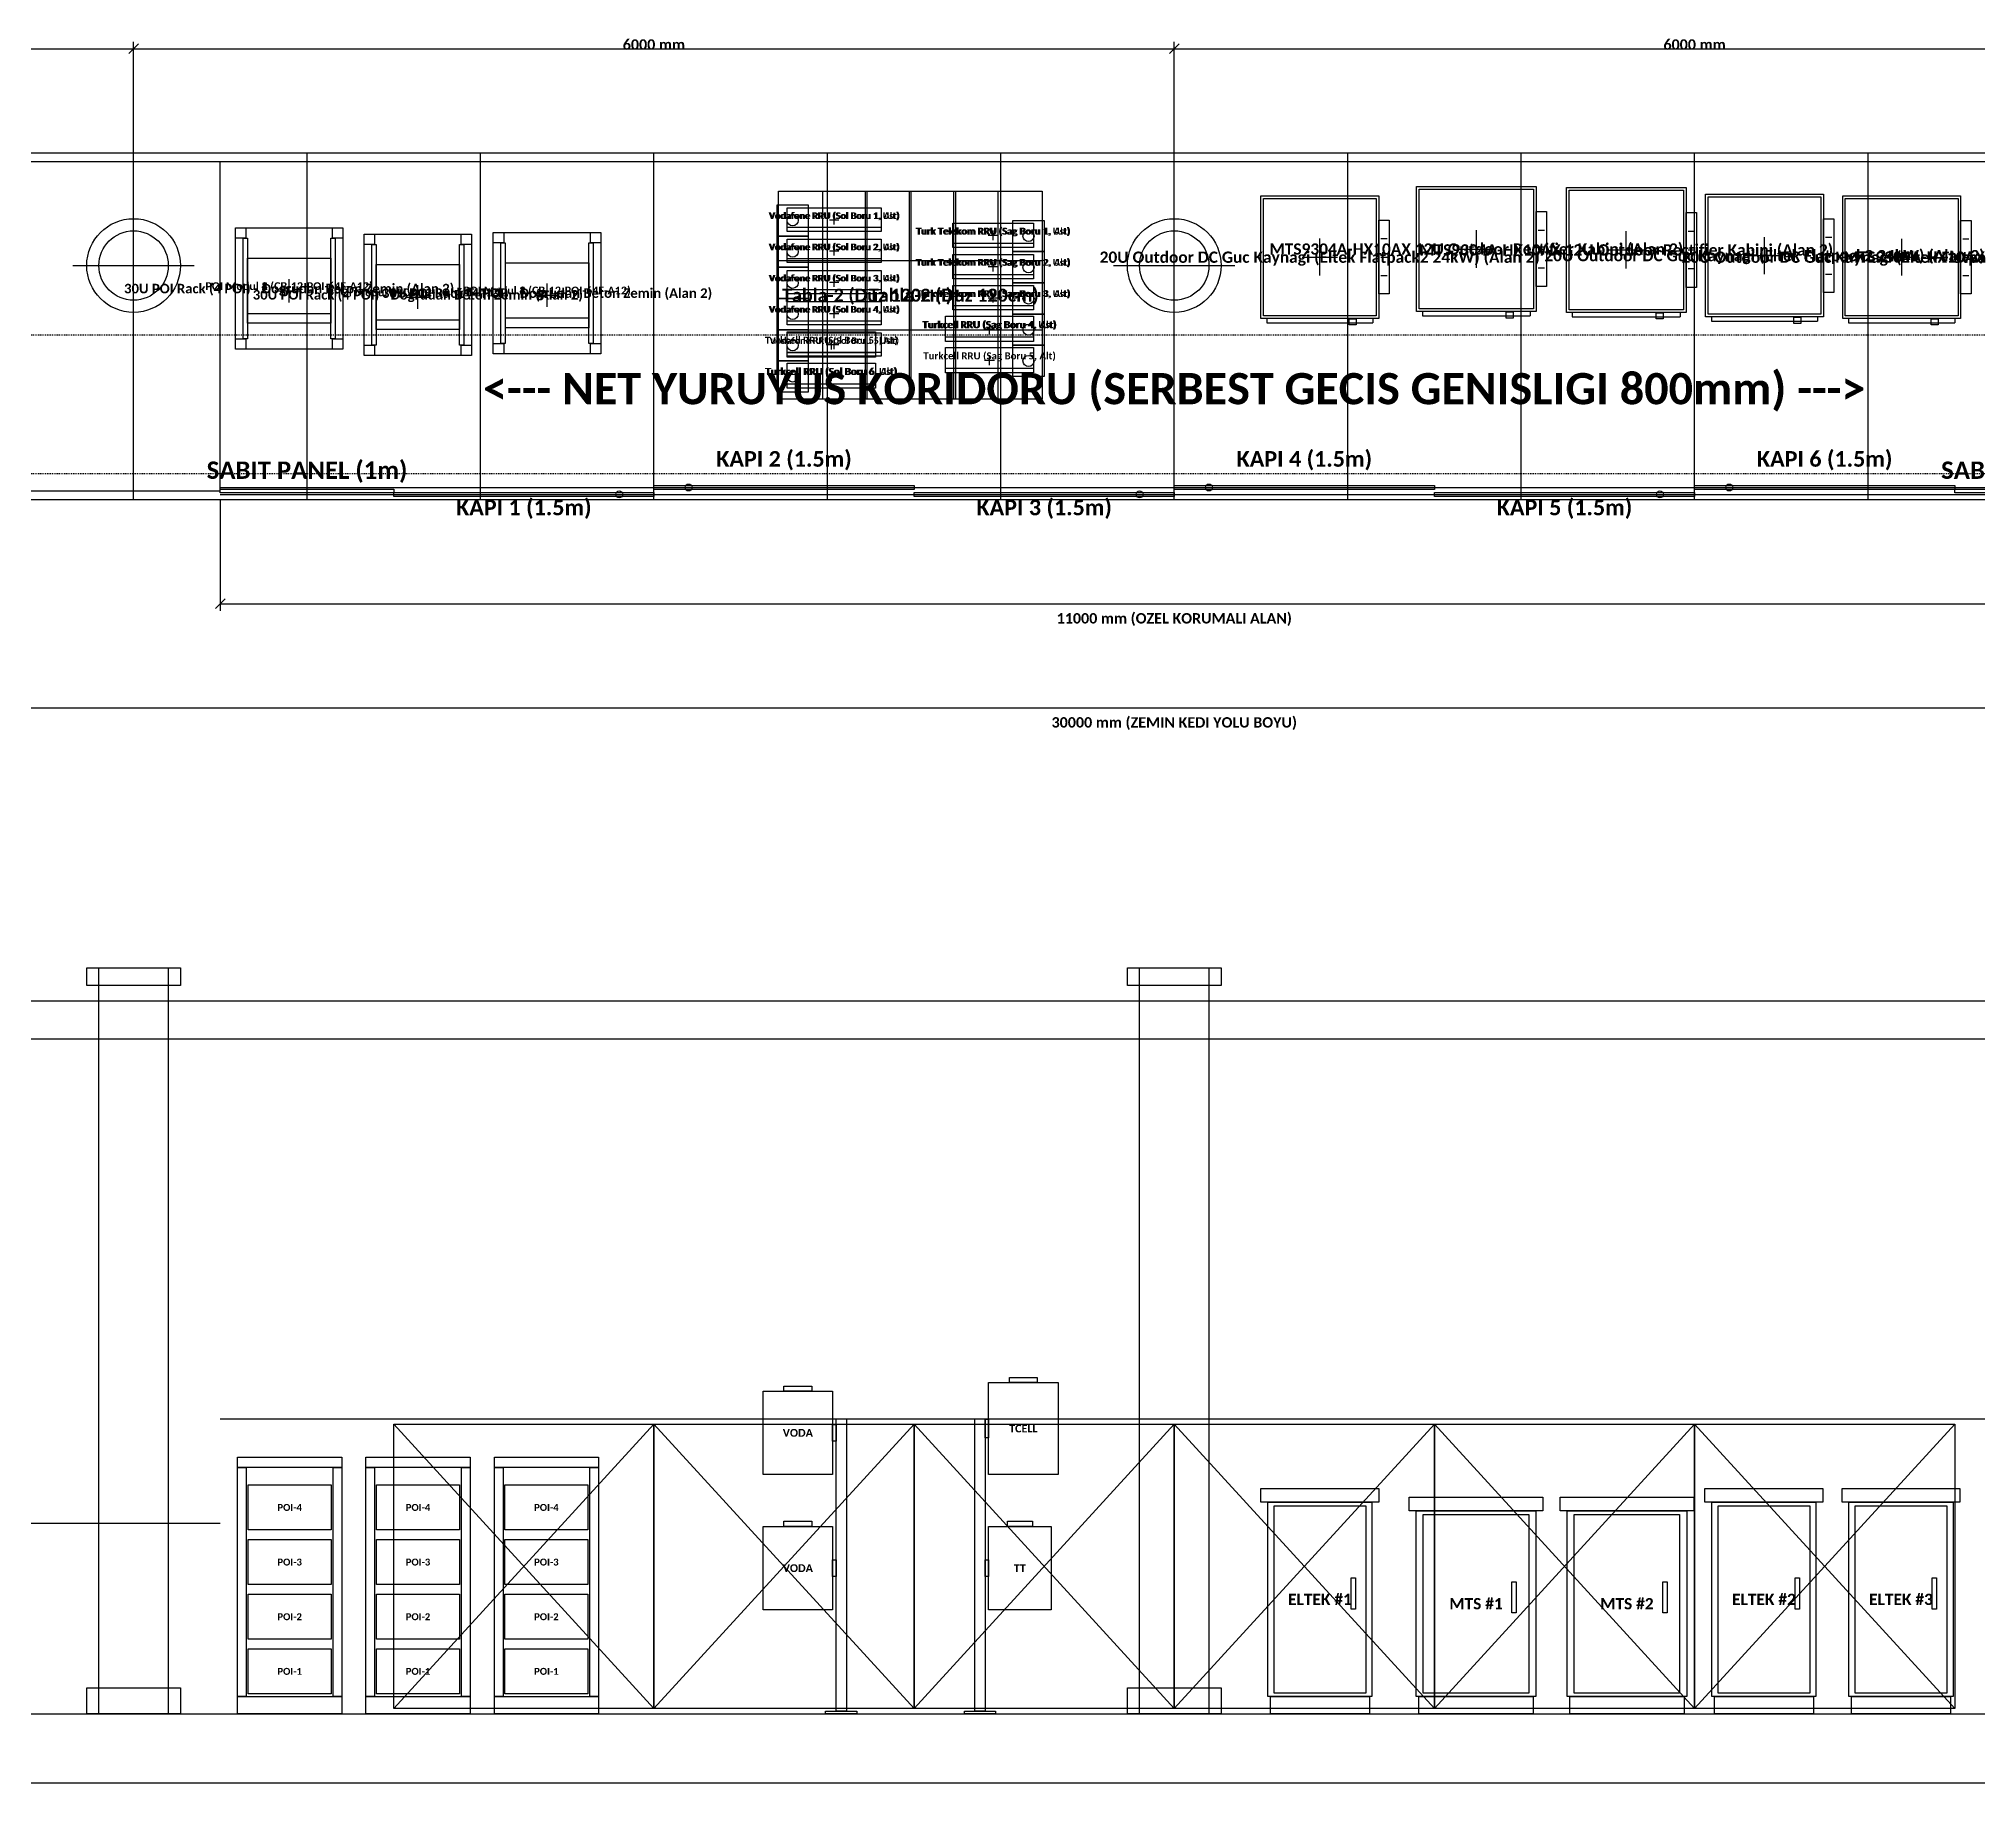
# Model space of a CAD drawing. Header units: millimetres. Extents: x -17300 to 15028, y -21450 to 26300.
# Drawn here: x -6547 to 4630, y -7400 to 2657 of the extents above; entities that cross this region are included whole.
import ezdxf
from ezdxf.enums import TextEntityAlignment as Align

# ---------------------------------------------------------------- set-up
doc = ezdxf.new("R2010")
doc.units = ezdxf.units.MM
doc.linetypes.add('DASHED', pattern=[10, 5, -5])
for name, color, linetype in [('BLOK_OZEL_PLATFORM', 140, 'CONTINUOUS'), ('EKP_POI_MODULLERI', 40, 'CONTINUOUS'), ('EKP_POI_TASIYICI_SASE', 30, 'CONTINUOUS'), ('EKP_RECTIFIER_ELTEK_20U', 3, 'CONTINUOUS'), ('EKP_RECTIFIER_MTS9304A', 94, 'CONTINUOUS'), ('EKP_TURK_TELEKOM_RRU', 4, 'CONTINUOUS'), ('EKP_TURKCELL_RRU', 5, 'CONTINUOUS'), ('EKP_VODAFONE_RRU', 1, 'CONTINUOUS'), ('KORKULUK_KAPI', 4, 'CONTINUOUS'), ('MONTAJ_BORULARI', 2, 'CONTINUOUS'), ('OLCULER', 1, 'CONTINUOUS'), ('YURUYUS_KORIDORU', 3, 'DASHED'), ('ZEMIN_PLATFORM', 8, 'CONTINUOUS')]:
    doc.layers.add(name, color=color, linetype=linetype)
doc.styles.get("Standard").update_dxf_attribs({"font": 'calibrib.ttf'})

msp = doc.modelspace()

# ---------------------------------------------------------------- linework, layer by layer
at = {"layer": 'BLOK_OZEL_PLATFORM'}
for p, q in [((-2026, 579), (-2026, 1779)), ((-1771, 579), (-1771, 1779)), ((-1526, 579), (-1526, 1779)), ((-1516, 579), (-1516, 1779)), ((-1271, 579), (-1271, 1779)), ((-1016, 579), (-1016, 1779)), ((-2281, 1379), (-1261, 1379)), ((-1781, 1379), (-761, 1379)), ((-2281, 979), (-1261, 979)), ((-1781, 979), (-761, 979))]:
    msp.add_line(p, q, dxfattribs=at)
for points in [[(-2281, 579), (-2281, 1779), (-1261, 1779), (-1261, 579)], [(-1781, 579), (-1781, 1779), (-761, 1779), (-761, 579)]]:
    msp.add_lwpolyline(points, close=True, dxfattribs=at)
at = {"layer": 'EKP_POI_MODULLERI'}
for p, q in [((-5103, 1137), (-5103, 1272)), ((-5103, 1137), (-5103, 1272)), ((-5103, 1137), (-5103, 1272)), ((-5103, 1137), (-5103, 1272)), ((-4361, 1101), (-4361, 1236)), ((-4361, 1101), (-4361, 1236)), ((-4361, 1101), (-4361, 1236)), ((-4361, 1101), (-4361, 1236)), ((-3616, 1111), (-3616, 1246)), ((-3616, 1111), (-3616, 1246)), ((-3616, 1111), (-3616, 1246)), ((-3616, 1111), (-3616, 1246)), ((-5171, 1204), (-5036, 1204)), ((-5171, 1204), (-5036, 1204)), ((-5171, 1204), (-5036, 1204)), ((-5171, 1204), (-5036, 1204)), ((-4429, 1168), (-4294, 1168)), ((-4429, 1168), (-4294, 1168)), ((-4429, 1168), (-4294, 1168)), ((-4429, 1168), (-4294, 1168)), ((-3683, 1179), (-3548, 1179)), ((-3683, 1179), (-3548, 1179)), ((-3683, 1179), (-3548, 1179)), ((-3683, 1179), (-3548, 1179)), ((-5343, 1073), (-4863, 1073)), ((-5343, 1073), (-4863, 1073)), ((-5343, 1073), (-4863, 1073)), ((-5343, 1073), (-4863, 1073)), ((-4601, 1037), (-4121, 1037)), ((-4601, 1037), (-4121, 1037)), ((-4601, 1037), (-4121, 1037)), ((-4601, 1037), (-4121, 1037)), ((-3856, 1048), (-3376, 1048)), ((-3856, 1048), (-3376, 1048)), ((-3856, 1048), (-3376, 1048)), ((-3856, 1048), (-3376, 1048))]:
    msp.add_line(p, q, dxfattribs=at)
for points in [[(-5343, 1017), (-5343, 1392), (-4863, 1392), (-4863, 1017)], [(-5343, 1017), (-5343, 1392), (-4863, 1392), (-4863, 1017)], [(-5343, 1017), (-5343, 1392), (-4863, 1392), (-4863, 1017)], [(-5343, 1017), (-5343, 1392), (-4863, 1392), (-4863, 1017)], [(-4601, 981), (-4601, 1356), (-4121, 1356), (-4121, 981)], [(-4601, 981), (-4601, 1356), (-4121, 1356), (-4121, 981)], [(-4601, 981), (-4601, 1356), (-4121, 1356), (-4121, 981)], [(-4601, 981), (-4601, 1356), (-4121, 1356), (-4121, 981)], [(-3856, 991), (-3856, 1366), (-3376, 1366), (-3376, 991)], [(-3856, 991), (-3856, 1366), (-3376, 1366), (-3376, 991)], [(-3856, 991), (-3856, 1366), (-3376, 1366), (-3376, 991)], [(-3856, 991), (-3856, 1366), (-3376, 1366), (-3376, 991)], [(-5340, -5940), (-5340, -5680), (-4860, -5680), (-4860, -5940)], [(-4600, -5940), (-4600, -5680), (-4120, -5680), (-4120, -5940)], [(-3860, -5940), (-3860, -5680), (-3380, -5680), (-3380, -5940)], [(-5340, -6255), (-5340, -5995), (-4860, -5995), (-4860, -6255)], [(-4600, -6255), (-4600, -5995), (-4120, -5995), (-4120, -6255)], [(-3860, -6255), (-3860, -5995), (-3380, -5995), (-3380, -6255)], [(-5340, -6570), (-5340, -6310), (-4860, -6310), (-4860, -6570)], [(-4600, -6570), (-4600, -6310), (-4120, -6310), (-4120, -6570)], [(-3860, -6570), (-3860, -6310), (-3380, -6310), (-3380, -6570)], [(-5340, -6885), (-5340, -6625), (-4860, -6625), (-4860, -6885)], [(-4600, -6885), (-4600, -6625), (-4120, -6625), (-4120, -6885)], [(-3860, -6885), (-3860, -6625), (-3380, -6625), (-3380, -6885)]]:
    msp.add_lwpolyline(points, close=True, dxfattribs=at)
at = {"layer": 'EKP_POI_TASIYICI_SASE'}
for points in [[(-5413, 867), (-5413, 1567), (-4793, 1567), (-4793, 867)], [(-5413, 1507), (-5413, 1567), (-5353, 1567), (-5353, 1507)], [(-4853, 1507), (-4853, 1567), (-4793, 1567), (-4793, 1507)], [(-5369, 927), (-5369, 1507), (-5344, 1507), (-5344, 927)], [(-4862, 927), (-4862, 1507), (-4837, 1507), (-4837, 927)], [(-4671, 831), (-4671, 1531), (-4051, 1531), (-4051, 831)], [(-4671, 1471), (-4671, 1531), (-4611, 1531), (-4611, 1471)], [(-4627, 891), (-4627, 1471), (-4602, 1471), (-4602, 891)], [(-4120, 891), (-4120, 1471), (-4095, 1471), (-4095, 891)], [(-4111, 1471), (-4111, 1531), (-4051, 1531), (-4051, 1471)], [(-3926, 841), (-3926, 1541), (-3306, 1541), (-3306, 841)], [(-3926, 1481), (-3926, 1541), (-3866, 1541), (-3866, 1481)], [(-3882, 901), (-3882, 1481), (-3857, 1481), (-3857, 901)], [(-3375, 901), (-3375, 1481), (-3350, 1481), (-3350, 901)], [(-3366, 1481), (-3366, 1541), (-3306, 1541), (-3306, 1481)], [(-5413, 867), (-5413, 927), (-5353, 927), (-5353, 867)], [(-4853, 867), (-4853, 927), (-4793, 927), (-4793, 867)], [(-3926, 841), (-3926, 901), (-3866, 901), (-3866, 841)], [(-3366, 841), (-3366, 901), (-3306, 901), (-3306, 841)], [(-4671, 831), (-4671, 891), (-4611, 891), (-4611, 831)], [(-4111, 831), (-4111, 891), (-4051, 891), (-4051, 831)], [(-5400, -5580), (-5400, -5520), (-4800, -5520), (-4800, -5580)], [(-5400, -6900), (-5400, -5580), (-5350, -5580), (-5350, -6900)], [(-4850, -6900), (-4850, -5580), (-4800, -5580), (-4800, -6900)], [(-4660, -5580), (-4660, -5520), (-4060, -5520), (-4060, -5580)], [(-4660, -6900), (-4660, -5580), (-4610, -5580), (-4610, -6900)], [(-4110, -6900), (-4110, -5580), (-4060, -5580), (-4060, -6900)], [(-3920, -5580), (-3920, -5520), (-3320, -5520), (-3320, -5580)], [(-3920, -6900), (-3920, -5580), (-3870, -5580), (-3870, -6900)], [(-3370, -6900), (-3370, -5580), (-3320, -5580), (-3320, -6900)], [(-5400, -7000), (-5400, -6900), (-4800, -6900), (-4800, -7000)], [(-4660, -7000), (-4660, -6900), (-4060, -6900), (-4060, -7000)], [(-3920, -7000), (-3920, -6900), (-3320, -6900), (-3320, -7000)]]:
    msp.add_lwpolyline(points, close=True, dxfattribs=at)
at = {"layer": 'EKP_RECTIFIER_ELTEK_20U'}
for p, q in [((839, 1292), (839, 1505)), ((1191, 1505), (1227, 1505)), ((3403, 1301), (3403, 1513)), ((3755, 1513), (3791, 1513)), ((4194, 1292), (4194, 1504)), ((4546, 1504), (4582, 1504)), ((737, 1398), (941, 1398)), ((1191, 1398), (1227, 1398)), ((3301, 1407), (3505, 1407)), ((3755, 1407), (3791, 1407)), ((4092, 1398), (4296, 1398)), ((4546, 1398), (4582, 1398)), ((1191, 1292), (1227, 1292)), ((3755, 1301), (3791, 1301)), ((4546, 1292), (4582, 1292)), ((533, 1045), (533, 1020)), ((533, 1020), (1145, 1020)), ((1145, 1045), (1145, 1020)), ((3097, 1054), (3097, 1029)), ((3097, 1029), (3709, 1029)), ((3709, 1054), (3709, 1029)), ((3888, 1045), (3888, 1020)), ((3888, 1020), (4500, 1020)), ((4500, 1045), (4500, 1020))]:
    msp.add_line(p, q, dxfattribs=at)
for points in [[(499, 1045), (499, 1752), (1179, 1752), (1179, 1045)], [(514, 1060), (514, 1737), (1164, 1737), (1164, 1060)], [(3063, 1054), (3063, 1761), (3743, 1761), (3743, 1054)], [(3078, 1069), (3078, 1746), (3728, 1746), (3728, 1069)], [(3854, 1045), (3854, 1752), (4534, 1752), (4534, 1045)], [(3869, 1060), (3869, 1737), (4519, 1737), (4519, 1060)], [(1179, 1186), (1179, 1611), (1239, 1611), (1239, 1186)], [(3743, 1195), (3743, 1619), (3803, 1619), (3803, 1195)], [(4534, 1186), (4534, 1610), (4594, 1610), (4594, 1186)], [(1009, 1007), (1009, 1043), (1049, 1043), (1049, 1007)], [(3573, 1016), (3573, 1052), (3613, 1052), (3613, 1016)], [(4364, 1007), (4364, 1043), (4404, 1043), (4404, 1007)], [(500, -5780), (500, -5700), (1180, -5700), (1180, -5780)], [(540, -6900), (540, -5780), (1140, -5780), (1140, -6900)], [(576, -6880), (576, -5800), (1104, -5800), (1104, -6880)], [(3060, -5780), (3060, -5700), (3740, -5700), (3740, -5780)], [(3100, -6900), (3100, -5780), (3700, -5780), (3700, -6900)], [(3136, -6880), (3136, -5800), (3664, -5800), (3664, -6880)], [(3850, -5780), (3850, -5700), (4530, -5700), (4530, -5780)], [(3890, -6900), (3890, -5780), (4490, -5780), (4490, -6900)], [(3926, -6880), (3926, -5800), (4454, -5800), (4454, -6880)], [(1020, -6396), (1020, -6216), (1045, -6216), (1045, -6396)], [(3580, -6396), (3580, -6216), (3605, -6216), (3605, -6396)], [(4370, -6396), (4370, -6216), (4395, -6216), (4395, -6396)], [(555, -7000), (555, -6900), (1125, -6900), (1125, -7000)], [(3115, -7000), (3115, -6900), (3685, -6900), (3685, -7000)], [(3905, -7000), (3905, -6900), (4475, -6900), (4475, -7000)]]:
    msp.add_lwpolyline(points, close=True, dxfattribs=at)
at = {"layer": 'EKP_RECTIFIER_MTS9304A'}
for p, q in [((1742, 1337), (1742, 1553)), ((2099, 1553), (2135, 1553)), ((2606, 1332), (2606, 1548)), ((2963, 1548), (2999, 1548)), ((1638, 1445), (1845, 1445)), ((2099, 1445), (2135, 1445)), ((2502, 1440), (2709, 1440)), ((2963, 1440), (2999, 1440)), ((2099, 1337), (2135, 1337)), ((2963, 1332), (2999, 1332)), ((1431, 1085), (1431, 1060)), ((1431, 1060), (2052, 1060)), ((2052, 1085), (2052, 1060)), ((2295, 1080), (2295, 1055)), ((2295, 1055), (2916, 1055)), ((2916, 1080), (2916, 1055))]:
    msp.add_line(p, q, dxfattribs=at)
for points in [[(1397, 1085), (1397, 1805), (2087, 1805), (2087, 1085)], [(1412, 1100), (1412, 1790), (2072, 1790), (2072, 1100)], [(2261, 1080), (2261, 1800), (2951, 1800), (2951, 1080)], [(2276, 1095), (2276, 1785), (2936, 1785), (2936, 1095)], [(2087, 1229), (2087, 1661), (2147, 1661), (2147, 1229)], [(2951, 1224), (2951, 1656), (3011, 1656), (3011, 1224)], [(1914, 1047), (1914, 1083), (1954, 1083), (1954, 1047)], [(2778, 1042), (2778, 1078), (2818, 1078), (2818, 1042)], [(1355, -5830), (1355, -5750), (2125, -5750), (2125, -5830)], [(2225, -5830), (2225, -5750), (2995, -5750), (2995, -5830)], [(1395, -6900), (1395, -5830), (2085, -5830), (2085, -6900)], [(1436, -6880), (1436, -5850), (2044, -5850), (2044, -6880)], [(2265, -6900), (2265, -5830), (2955, -5830), (2955, -6900)], [(2306, -6880), (2306, -5850), (2914, -5850), (2914, -6880)], [(1947, -6418), (1947, -6238), (1972, -6238), (1972, -6418)], [(2817, -6418), (2817, -6238), (2842, -6238), (2842, -6418)], [(1410, -7000), (1410, -6900), (2070, -6900), (2070, -7000)], [(2280, -7000), (2280, -6900), (2940, -6900), (2940, -7000)]]:
    msp.add_lwpolyline(points, close=True, dxfattribs=at)
at = {"layer": 'EKP_TURK_TELEKOM_RRU'}
for p, q in [((-1277, 1479), (-811, 1479)), ((-1277, 1479), (-811, 1479)), ((-1072, 1524), (-1016, 1524)), ((-1072, 1524), (-1016, 1524)), ((-1044, 1496), (-1044, 1552)), ((-1044, 1496), (-1044, 1552)), ((-1072, 1344), (-1016, 1344)), ((-1072, 1344), (-1016, 1344)), ((-1044, 1316), (-1044, 1372)), ((-1044, 1316), (-1044, 1372)), ((-1277, 1299), (-811, 1299)), ((-1277, 1299), (-811, 1299)), ((-1277, 1119), (-811, 1119)), ((-1277, 1119), (-811, 1119)), ((-1072, 1164), (-1016, 1164)), ((-1072, 1164), (-1016, 1164)), ((-1044, 1136), (-1044, 1192)), ((-1044, 1136), (-1044, 1192))]:
    msp.add_line(p, q, dxfattribs=at)
for points in [[(-1277, 1454), (-1277, 1594), (-811, 1594), (-811, 1454)], [(-1277, 1454), (-1277, 1594), (-811, 1594), (-811, 1454)], [(-1277, 1274), (-1277, 1414), (-811, 1414), (-811, 1274)], [(-1277, 1274), (-1277, 1414), (-811, 1414), (-811, 1274)], [(-1277, 1094), (-1277, 1234), (-811, 1234), (-811, 1094)], [(-1277, 1094), (-1277, 1234), (-811, 1234), (-811, 1094)], [(-1070, -6400), (-1070, -5920), (-710, -5920), (-710, -6400)], [(-962, -5920), (-962, -5890), (-818, -5890), (-818, -5920)]]:
    msp.add_lwpolyline(points, close=True, dxfattribs=at)
at = {"layer": 'EKP_TURKCELL_RRU'}
for p, q in [((-1065, 955), (-1065, 1013)), ((-1065, 955), (-1065, 1013)), ((-2006, 894), (-1948, 894)), ((-1977, 865), (-1977, 923)), ((-1319, 938), (-811, 938)), ((-1319, 938), (-811, 938)), ((-1094, 984), (-1036, 984)), ((-1094, 984), (-1036, 984)), ((-2231, 848), (-1723, 848)), ((-1094, 804), (-1036, 804)), ((-1065, 775), (-1065, 833)), ((-2006, 714), (-1948, 714)), ((-2006, 714), (-1948, 714)), ((-1977, 685), (-1977, 743)), ((-1977, 685), (-1977, 743)), ((-1319, 758), (-811, 758)), ((-2231, 668), (-1723, 668)), ((-2231, 668), (-1723, 668))]:
    msp.add_line(p, q, dxfattribs=at)
for points in [[(-1319, 912), (-1319, 1057), (-811, 1057), (-811, 912)], [(-1319, 912), (-1319, 1057), (-811, 1057), (-811, 912)], [(-2231, 822), (-2231, 967), (-1723, 967), (-1723, 822)], [(-2231, 642), (-2231, 787), (-1723, 787), (-1723, 642)], [(-2231, 642), (-2231, 787), (-1723, 787), (-1723, 642)], [(-1319, 732), (-1319, 877), (-811, 877), (-811, 732)], [(-1070, -5620), (-1070, -5090), (-670, -5090), (-670, -5620)], [(-950, -5090), (-950, -5060), (-790, -5060), (-790, -5090)]]:
    msp.add_lwpolyline(points, close=True, dxfattribs=at)
at = {"layer": 'EKP_VODAFONE_RRU'}
for p, q in [((-2231, 1571), (-1689, 1571)), ((-2231, 1571), (-1689, 1571)), ((-1987, 1614), (-1933, 1614)), ((-1987, 1614), (-1933, 1614)), ((-1960, 1587), (-1960, 1641)), ((-1960, 1587), (-1960, 1641)), ((-1960, 1407), (-1960, 1461)), ((-1960, 1407), (-1960, 1461)), ((-2231, 1391), (-1689, 1391)), ((-2231, 1391), (-1689, 1391)), ((-1987, 1434), (-1933, 1434)), ((-1987, 1434), (-1933, 1434)), ((-1987, 1254), (-1933, 1254)), ((-1987, 1254), (-1933, 1254)), ((-1960, 1227), (-1960, 1281)), ((-1960, 1227), (-1960, 1281)), ((-2231, 1211), (-1689, 1211)), ((-2231, 1211), (-1689, 1211)), ((-2231, 1031), (-1689, 1031)), ((-2231, 1031), (-1689, 1031)), ((-1987, 1074), (-1933, 1074)), ((-1987, 1074), (-1933, 1074)), ((-1960, 1047), (-1960, 1101)), ((-1960, 1047), (-1960, 1101)), ((-1987, 894), (-1933, 894)), ((-1960, 867), (-1960, 921)), ((-2231, 851), (-1689, 851))]:
    msp.add_line(p, q, dxfattribs=at)
for points in [[(-2231, 1547), (-2231, 1682), (-1689, 1682), (-1689, 1547)], [(-2231, 1547), (-2231, 1682), (-1689, 1682), (-1689, 1547)], [(-2231, 1367), (-2231, 1502), (-1689, 1502), (-1689, 1367)], [(-2231, 1367), (-2231, 1502), (-1689, 1502), (-1689, 1367)], [(-2231, 1187), (-2231, 1322), (-1689, 1322), (-1689, 1187)], [(-2231, 1187), (-2231, 1322), (-1689, 1322), (-1689, 1187)], [(-2231, 1007), (-2231, 1142), (-1689, 1142), (-1689, 1007)], [(-2231, 1007), (-2231, 1142), (-1689, 1142), (-1689, 1007)], [(-2231, 827), (-2231, 962), (-1689, 962), (-1689, 827)], [(-2370, -5620), (-2370, -5140), (-1970, -5140), (-1970, -5620)], [(-2250, -5140), (-2250, -5110), (-2090, -5110), (-2090, -5140)], [(-2370, -6400), (-2370, -5920), (-1970, -5920), (-1970, -6400)], [(-2250, -5920), (-2250, -5890), (-2090, -5890), (-2090, -5920)]]:
    msp.add_lwpolyline(points, close=True, dxfattribs=at)
at = {"layer": 'KORKULUK_KAPI'}
for p, q in [((-15000, 1950), (-5500, 1950)), ((-5500, 1950), (5500, 1950)), ((-5500, 50), (-5500, 1950)), ((-15000, 50), (-5500, 50)), ((-5500, 70), (5500, 70)), ((-5500, 30), (5500, 30)), ((-5500, -5300), (5500, -5300)), ((-4500, -6970), (-3000, -5330)), ((-4500, -5330), (-3000, -6970)), ((-3000, -6970), (-1500, -5330)), ((-3000, -5330), (-1500, -6970)), ((-1500, -6970), (0, -5330)), ((-1500, -5330), (0, -6970)), ((0, -6970), (1500, -5330)), ((0, -5330), (1500, -6970)), ((1500, -6970), (3000, -5330)), ((1500, -5330), (3000, -6970)), ((3000, -6970), (4500, -5330)), ((3000, -5330), (4500, -6970)), ((-15000, -5900), (-5500, -5900))]:
    msp.add_line(p, q, dxfattribs=at)
for points in [[(-5500, 40), (-5500, 60), (-4500, 60), (-4500, 40)], [(-4500, 18), (-4500, 42), (-3000, 42), (-3000, 18)], [(-3000, 58), (-3000, 82), (-1500, 82), (-1500, 58)], [(-1500, 18), (-1500, 42), (0, 42), (0, 18)], [(0, 58), (0, 82), (1500, 82), (1500, 58)], [(1500, 18), (1500, 42), (3000, 42), (3000, 18)], [(3000, 58), (3000, 82), (4500, 82), (4500, 58)], [(4500, 40), (4500, 60), (5500, 60), (5500, 40)], [(-4500, -6970), (-4500, -5330), (-3000, -5330), (-3000, -6970)], [(-3000, -6970), (-3000, -5330), (-1500, -5330), (-1500, -6970)], [(-1500, -6970), (-1500, -5330), (0, -5330), (0, -6970)], [(0, -6970), (0, -5330), (1500, -5330), (1500, -6970)], [(1500, -6970), (1500, -5330), (3000, -5330), (3000, -6970)], [(3000, -6970), (3000, -5330), (4500, -5330), (4500, -6970)]]:
    msp.add_lwpolyline(points, close=True, dxfattribs=at)
for centre in [(-3200, 30), (-2800, 70), (-200, 30), (200, 70), (2800, 30), (3200, 70)]:
    msp.add_circle(centre, 20, dxfattribs=at)
at = {"layer": 'MONTAJ_BORULARI'}
for p, q in [((-6000, 1000), (-6000, 1700)), ((0, 1000), (0, 1700)), ((-6350, 1350), (-5650, 1350)), ((-350, 1350), (350, 1350))]:
    msp.add_line(p, q, dxfattribs=at)
for points in [[(-2290, 1520), (-2290, 1700), (-2110, 1700), (-2110, 1520)], [(-930, 1430), (-930, 1610), (-750, 1610), (-750, 1430)], [(-2290, 1340), (-2290, 1520), (-2110, 1520), (-2110, 1340)], [(-930, 1250), (-930, 1430), (-750, 1430), (-750, 1250)], [(-2290, 1160), (-2290, 1340), (-2110, 1340), (-2110, 1160)], [(-930, 1070), (-930, 1250), (-750, 1250), (-750, 1070)], [(-2290, 980), (-2290, 1160), (-2110, 1160), (-2110, 980)], [(-930, 890), (-930, 1070), (-750, 1070), (-750, 890)], [(-2290, 800), (-2290, 980), (-2110, 980), (-2110, 800)], [(-2290, 620), (-2290, 800), (-2110, 800), (-2110, 620)], [(-930, 710), (-930, 890), (-750, 890), (-750, 710)], [(-6270, -2800), (-6270, -2700), (-5730, -2700), (-5730, -2800)], [(-6200, -7000), (-6200, -2700), (-5800, -2700), (-5800, -7000)], [(-270, -2800), (-270, -2700), (270, -2700), (270, -2800)], [(-200, -7000), (-200, -2700), (200, -2700), (200, -7000)], [(-12000, -3110), (-12000, -2890), (12000, -2890), (12000, -3110)], [(-1970, -5428), (-1970, -5332), (-1950, -5332), (-1950, -5428)], [(-1950, -6985), (-1950, -5300), (-1890, -5300), (-1890, -6985)], [(-1150, -6985), (-1150, -5300), (-1090, -5300), (-1090, -6985)], [(-1090, -5408), (-1090, -5302), (-1070, -5302), (-1070, -5408)], [(-1970, -6208), (-1970, -6112), (-1950, -6112), (-1950, -6208)], [(-1090, -6208), (-1090, -6112), (-1070, -6112), (-1070, -6208)], [(-6270, -7000), (-6270, -6850), (-5730, -6850), (-5730, -7000)], [(-270, -7000), (-270, -6850), (270, -6850), (270, -7000)], [(-2010, -7000), (-2010, -6985), (-1830, -6985), (-1830, -7000)], [(-1210, -7000), (-1210, -6985), (-1030, -6985), (-1030, -7000)]]:
    msp.add_lwpolyline(points, close=True, dxfattribs=at)
for centre, radius in [((-6000, 1350), 270), ((-2200, 1610), 32), ((0, 1350), 270), ((-6000, 1350), 200), ((-2200, 1430), 32), ((-840, 1520), 32), ((0, 1350), 200), ((-840, 1340), 32), ((-2200, 1250), 32), ((-840, 1160), 32), ((-2200, 1070), 32), ((-840, 980), 32), ((-2200, 890), 32), ((-840, 800), 32), ((-2200, 710), 32)]:
    msp.add_circle(centre, radius, dxfattribs=at)
at = {"layer": 'OLCULER'}
for p, q in [((-12000, 2600), (-6000, 2600)), ((-6028, 2572), (-5972, 2628)), ((-6028, 2572), (-5972, 2628)), ((-6000, 2000), (-6000, 2640)), ((-6000, 2000), (-6000, 2640)), ((-6000, 2600), (0, 2600)), ((-28, 2572), (28, 2628)), ((-28, 2572), (28, 2628)), ((0, 2000), (0, 2640)), ((0, 2000), (0, 2640)), ((0, 2600), (6000, 2600)), ((-5500, 0), (-5500, -640)), ((-5528, -628), (-5472, -572)), ((-5500, -600), (5500, -600)), ((-15000, -1200), (15000, -1200))]:
    msp.add_line(p, q, dxfattribs=at)
at = {"layer": 'YURUYUS_KORIDORU'}
for p, q in [((-15000, 950), (15000, 950)), ((-15000, 150), (15000, 150))]:
    msp.add_line(p, q, dxfattribs=at)
at = {"layer": 'ZEMIN_PLATFORM'}
for p, q in [((-6000, 0), (-6000, 2000)), ((-5000, 0), (-5000, 2000)), ((-4000, 0), (-4000, 2000)), ((-3000, 0), (-3000, 2000)), ((-2000, 0), (-2000, 2000)), ((-1000, 0), (-1000, 2000)), ((0, 0), (0, 2000)), ((1000, 0), (1000, 2000)), ((2000, 0), (2000, 2000)), ((3000, 0), (3000, 2000)), ((4000, 0), (4000, 2000)), ((-15000, -7000), (15000, -7000))]:
    msp.add_line(p, q, dxfattribs=at)
for points in [[(-15000, 0), (-15000, 2000), (15000, 2000), (15000, 0)], [(-15000, -7400), (-15000, -7000), (15000, -7000), (15000, -7400)]]:
    msp.add_lwpolyline(points, close=True, dxfattribs=at)

# ---------------------------------------------------------------- texts
at = {"layer": 'BLOK_OZEL_PLATFORM'}
for p in [(-1771, 1179), (-1271, 1179)]:
    msp.add_text('Tabla-2 (Duz 120cm)', height=75, dxfattribs=at).set_placement(p, align=Align.MIDDLE_CENTER)
at = {"layer": 'EKP_POI_MODULLERI'}
for s, height, p in [('POI Modul 1 (CB-12-POI-64F-A12)', 45, (-5103, 1231)), ('POI Modul 2 (CB-12-POI-64F-A12)', 45, (-5103, 1231)), ('POI Modul 3 (CB-12-POI-64F-A12)', 45, (-5103, 1231)), ('POI Modul 4 (CB-12-POI-64F-A12)', 45, (-5103, 1231)), ('POI Modul 1 (CB-12-POI-64F-A12)', 45, (-3616, 1206)), ('POI Modul 2 (CB-12-POI-64F-A12)', 45, (-3616, 1206)), ('POI Modul 3 (CB-12-POI-64F-A12)', 45, (-3616, 1206)), ('POI Modul 4 (CB-12-POI-64F-A12)', 45, (-3616, 1206)), ('POI Modul 1 (CB-12-POI-64F-A12)', 45, (-4361, 1195)), ('POI Modul 2 (CB-12-POI-64F-A12)', 45, (-4361, 1195)), ('POI Modul 3 (CB-12-POI-64F-A12)', 45, (-4361, 1195)), ('POI Modul 4 (CB-12-POI-64F-A12)', 45, (-4361, 1195)), ('POI-4', 40, (-5100, -5810)), ('POI-4', 40, (-4360, -5810)), ('POI-4', 40, (-3620, -5810)), ('POI-3', 40, (-5100, -6125)), ('POI-3', 40, (-4360, -6125)), ('POI-3', 40, (-3620, -6125)), ('POI-2', 40, (-5100, -6440)), ('POI-2', 40, (-4360, -6440)), ('POI-2', 40, (-3620, -6440)), ('POI-1', 40, (-5100, -6755)), ('POI-1', 40, (-4360, -6755)), ('POI-1', 40, (-3620, -6755))]:
    msp.add_text(s, height=height, dxfattribs=at).set_placement(p, align=Align.MIDDLE_CENTER)
at = {"layer": 'EKP_POI_TASIYICI_SASE'}
for p in [(-5103, 1217), (-4361, 1181), (-3616, 1191)]:
    msp.add_text('30U POI Rack (4 POI) - Dogrudan Beton Zemin (Alan 2)', height=55, dxfattribs=at).set_placement(p, align=Align.MIDDLE_CENTER)
at = {"layer": 'EKP_RECTIFIER_ELTEK_20U'}
for s, p in [('20U Outdoor DC Guc Kaynagi (Eltek Flatpack2 24kW) (Alan 2)', (839, 1398)), ('20U Outdoor DC Guc Kaynagi (Eltek Flatpack2 24kW) (Alan 2)', (3403, 1407)), ('20U Outdoor DC Guc Kaynagi (Eltek Flatpack2 24kW) (Alan 2)', (4194, 1398)), ('ELTEK #1', (840, -6340)), ('ELTEK #2', (3400, -6340)), ('ELTEK #3', (4190, -6340))]:
    msp.add_text(s, height=65, dxfattribs=at).set_placement(p, align=Align.MIDDLE_CENTER)
at = {"layer": 'EKP_RECTIFIER_MTS9304A'}
for s, p in [('MTS9304A-HX10AX 12U Outdoor Rectifier Kabini (Alan 2)', (1742, 1445)), ('MTS9304A-HX10AX 12U Outdoor Rectifier Kabini (Alan 2)', (2606, 1440)), ('MTS9304A-HX10AX 12U Outdoor Rectifier Kabini (Alan 2)', (5051, 1399)), ('MTS #1', (1740, -6365)), ('MTS #2', (2610, -6365))]:
    msp.add_text(s, height=65, dxfattribs=at).set_placement(p, align=Align.MIDDLE_CENTER)
at = {"layer": 'EKP_TURK_TELEKOM_RRU'}
for s, height, p in [('Turk Telekom RRU (Sag Boru 1, Ust)', 39.2, (-1044, 1548)), ('Turk Telekom RRU (Sag Boru 1, Alt)', 39.2, (-1044, 1548)), ('Turk Telekom RRU (Sag Boru 2, Ust)', 39.2, (-1044, 1368)), ('Turk Telekom RRU (Sag Boru 2, Alt)', 39.2, (-1044, 1368)), ('Turk Telekom RRU (Sag Boru 3, Ust)', 39.2, (-1044, 1188)), ('Turk Telekom RRU (Sag Boru 3, Alt)', 39.2, (-1044, 1188)), ('TT', 45, (-890, -6160))]:
    msp.add_text(s, height=height, dxfattribs=at).set_placement(p, align=Align.MIDDLE_CENTER)
at = {"layer": 'EKP_TURKCELL_RRU'}
for s, height, p in [('Turkcell RRU (Sag Boru 4, Ust)', 40.6, (-1065, 1009)), ('Turkcell RRU (Sag Boru 4, Alt)', 40.6, (-1065, 1009)), ('Turkcell RRU (Sol Boru 5, Ust)', 40.6, (-1977, 919)), ('Turkcell RRU (Sag Boru 5, Alt)', 40.6, (-1065, 829)), ('Turkcell RRU (Sol Boru 6, Ust)', 40.6, (-1977, 739)), ('Turkcell RRU (Sol Boru 6, Alt)', 40.6, (-1977, 739)), ('TCELL', 45, (-870, -5355))]:
    msp.add_text(s, height=height, dxfattribs=at).set_placement(p, align=Align.MIDDLE_CENTER)
at = {"layer": 'EKP_VODAFONE_RRU'}
for s, height, p in [('Vodafone RRU (Sol Boru 1, Ust)', 37.8, (-1960, 1637)), ('Vodafone RRU (Sol Boru 1, Alt)', 37.8, (-1960, 1637)), ('Vodafone RRU (Sol Boru 2, Ust)', 37.8, (-1960, 1457)), ('Vodafone RRU (Sol Boru 2, Alt)', 37.8, (-1960, 1457)), ('Vodafone RRU (Sol Boru 3, Ust)', 37.8, (-1960, 1277)), ('Vodafone RRU (Sol Boru 3, Alt)', 37.8, (-1960, 1277)), ('Vodafone RRU (Sol Boru 4, Ust)', 37.8, (-1960, 1097)), ('Vodafone RRU (Sol Boru 4, Alt)', 37.8, (-1960, 1097)), ('Vodafone RRU (Sol Boru 5, Alt)', 37.8, (-1960, 917)), ('VODA', 45, (-2170, -5380)), ('VODA', 45, (-2170, -6160))]:
    msp.add_text(s, height=height, dxfattribs=at).set_placement(p, align=Align.MIDDLE_CENTER)
at = {"layer": 'KORKULUK_KAPI'}
for s, height, p in [('SABIT PANEL (1m)', 100, (-5000, 120)), ('KAPI 2 (1.5m)', 90, (-2250, 190)), ('KAPI 4 (1.5m)', 90, (750, 190)), ('KAPI 6 (1.5m)', 90, (3750, 190)), ('SABIT PANEL (1m)', 100, (5000, 120)), ('KAPI 1 (1.5m)', 90, (-3750, -90)), ('KAPI 3 (1.5m)', 90, (-750, -90)), ('KAPI 5 (1.5m)', 90, (2250, -90))]:
    msp.add_text(s, height=height, dxfattribs=at).set_placement(p, align=Align.CENTER)
at = {"layer": 'OLCULER'}
for s, p in [('6000 mm', (-3000, 2624)), ('6000 mm', (3000, 2624)), ('11000 mm (OZEL KORUMALI ALAN)', (0, -684)), ('30000 mm (ZEMIN KEDI YOLU BOYU)', (0, -1284))]:
    msp.add_text(s, height=60, dxfattribs=at).set_placement(p, align=Align.MIDDLE_CENTER)
at = {"layer": 'YURUYUS_KORIDORU'}
msp.add_text('<--- NET YURUYUS KORIDORU (SERBEST GECIS GENISLIGI 800mm) --->', height=180, dxfattribs=at).set_placement((0, 550), align=Align.CENTER)

doc.saveas('drawing.dxf')
